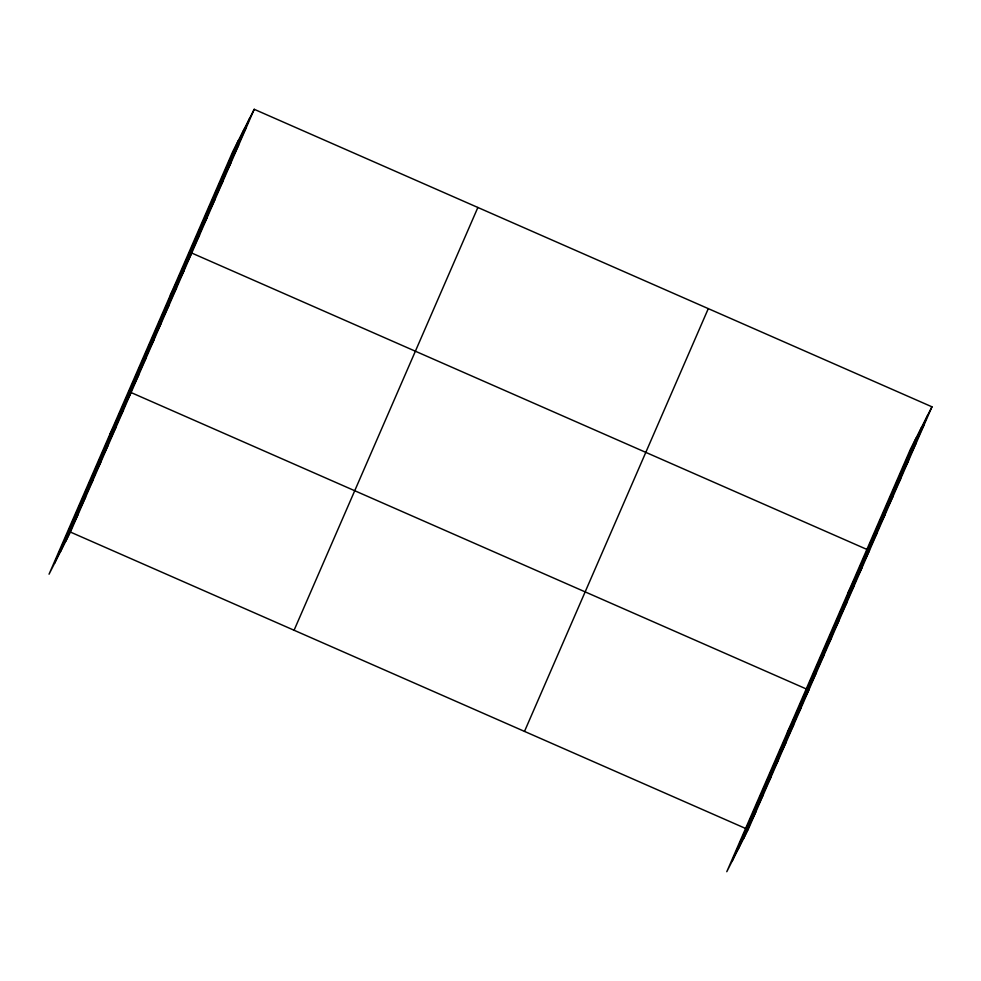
<?xml version="1.0" encoding="UTF-8"?>
<svg xmlns="http://www.w3.org/2000/svg" width="981" height="981" viewBox="0 0 981 981"><rect width="100%" height="100%" fill="white"/><g stroke="black" fill="none" stroke-linecap="round" stroke-linejoin="round"><path stroke-width="1.47" d="M54.593 563.278L238.383 140.504M60.295 552.033L244.085 129.259M65.837 541.12L249.628 118.345M254.214 109.296L232.84 151.417L49.05 574.192L70.424 532.07L254.214 109.296L931.95 406.808L748.16 829.583L726.786 871.704L910.576 448.93L931.95 406.808M294.079 630.243L477.87 207.469M524.504 731.397L708.294 308.623M732.317 860.791L916.119 438.017M738.031 849.546L921.821 426.772M743.561 838.632L927.364 415.858M241.816 136.31L246.403 127.26M234.005 154.275L238.591 145.225M226.194 172.251L230.78 163.202M218.383 190.216L222.969 181.166M210.572 208.18L215.158 199.131M202.76 226.145L207.347 217.095M194.949 244.122L199.535 235.072M170.351 295.171L191.724 253.037L869.46 550.549L848.087 592.683M179.56 279.524L184.146 270.474M171.969 296.961L176.568 287.911M164.391 314.398L168.977 305.349M156.813 331.848L161.399 322.798M149.235 349.285L153.821 340.235M141.644 366.722L146.243 357.673M134.066 384.16L138.652 375.11M109.7 434.681L131.074 392.547L808.81 690.06L787.436 732.194M118.897 419.034L123.496 409.984M111.319 436.484L115.917 427.434M103.741 453.921L108.327 444.871M96.163 471.358L100.749 462.309M88.572 488.796L93.17 479.746M80.994 506.233L85.592 497.183M73.416 523.67L78.002 514.62M919.553 433.823L924.139 424.773M911.741 451.787L916.328 442.738M903.93 469.764L908.516 460.714M896.119 487.729L900.705 478.679M888.308 505.693L892.894 496.644M880.497 523.658L885.083 514.608M872.685 541.635L877.272 532.585M857.284 577.036L861.882 567.987M849.705 594.474L854.292 585.424M842.127 611.911L846.713 602.861M834.549 629.361L839.135 620.311M826.958 646.798L831.557 637.748M819.38 664.235L823.966 655.185M811.802 681.672L816.388 672.623M796.633 716.547L801.232 707.497M789.055 733.996L793.641 724.947M781.477 751.434L786.063 742.384M773.886 768.871L778.485 759.821M766.308 786.308L770.907 777.259M758.73 803.746L763.316 794.696M751.152 821.183L755.738 812.133M70.424 532.07L748.16 829.583"/></g></svg>
